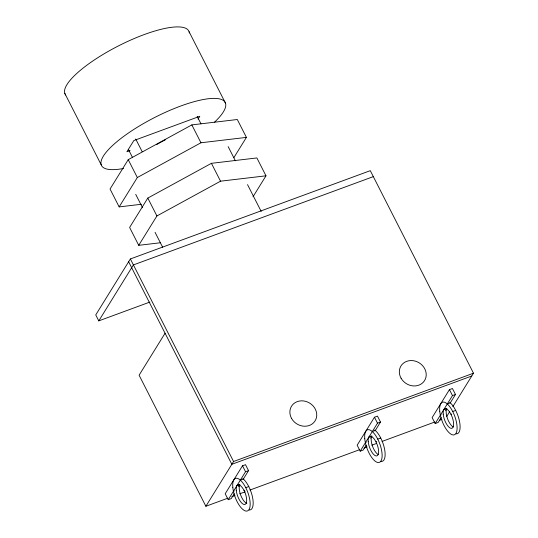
<?xml version="1.0" encoding="UTF-8"?>
<svg xmlns="http://www.w3.org/2000/svg" width="538" height="538" viewBox="0 0 538 538"><rect width="100%" height="100%" fill="white"/><g stroke="black" fill="none" stroke-linecap="round" stroke-linejoin="round"><path stroke-width="0.81" d="M233.862 157.668L246.411 137.385L237.305 119.51L191.851 124.897L128.226 159.658L110.048 189.033L119.154 206.901L141.467 204.258M119.154 206.901L137.331 177.527L200.956 142.772L246.411 137.385M253.008 196.787L265.987 175.812L256.882 157.937L211.427 163.323L147.802 198.078L129.624 227.453L138.73 245.328L160.216 242.779M198.078 119.08L199.806 116.282L133.827 140.566L126.907 151.75L130.048 150.593M452.841 406.594L473.494 373.211L370.292 170.667L130.371 258.96L95.751 314.912L98.79 320.87L149.92 302.053M138.73 245.328L156.908 215.953L220.533 181.192L265.987 175.812M98.79 320.87L133.411 264.918L373.332 176.625M165.065 333.244L139.1 375.208L205.879 506.265L227.904 498.161M205.879 506.265L233.573 461.503L473.494 373.211M240.351 480.131L243.351 479.022L248.543 470.629L245.51 464.677L242.51 465.78L225.2 493.756L228.233 499.708L231.232 498.605L234.265 493.709M228.233 499.708L245.543 471.739L248.543 470.629M238.59 486.715L239.887 484.617M372.309 431.563L375.309 430.461L380.5 422.068L377.468 416.116L374.468 417.219L357.158 445.188L360.191 451.147L363.19 450.044L366.223 445.148M360.191 451.147L377.501 423.177L380.5 422.068M370.548 438.154L371.845 436.056L368.846 437.159M447.286 403.977L450.286 402.868L455.478 394.482L452.445 388.523L449.445 389.626L432.135 417.602L435.168 423.554L438.167 422.451L441.194 417.555M435.168 423.554L452.478 395.585L455.478 394.482M445.525 410.561L446.822 408.463A10.41 4.062 69.8 0 0 447.408 418.369A10.41 4.062 69.8 0 0 453.272 426.984M446.681 416.546L449.761 411.57M471.765 376.008L231.844 464.301L128.643 261.757M236.888 485.72L239.706 484.691M443.823 409.573L446.446 408.604M233.431 491.315L234.178 491.039M365.389 442.754L366.136 442.478M440.36 415.161L441.113 414.885M245.772 487.663L248.771 486.56M377.73 439.102L380.729 437.999M452.707 411.509L455.706 410.407M244.044 490.461L244.79 490.185M375.995 441.9L376.748 441.624M450.972 414.307L451.725 414.031M231.838 496.709L234.985 495.552M239.706 493.817L245.207 491.793M249.928 490.051L359.27 449.815M363.991 448.08L367.138 446.917M371.859 445.182L376.58 443.446M382.081 441.422L434.785 422.021M439.506 420.286L441.866 419.418M449.445 389.626L452.478 395.585M189.073 31.708L225.496 103.195M374.468 417.219L377.501 423.177M228.173 146.645L235.382 160.795M247.527 184.621L261.186 211.427M197.17 116.369L200.963 123.814M191.851 124.897L200.956 142.772M211.427 163.323L220.533 181.192M135.71 138.986L142.16 151.649M128.407 149.429L132.577 157.621M128.226 159.658L137.331 177.527M147.802 198.078L156.908 215.953M135.724 194.366L142.55 207.769M155.072 232.342L162.658 247.238M64.789 93.35L101.218 164.836M242.51 465.78L245.543 471.739M130.371 258.96L233.573 461.503M156.753 144.514A52.065 14.001 -27 0 1 165.314 139.819M449.761 402.431A17.357 6.772 69.8 0 1 459.486 421.2A17.357 6.772 69.8 0 1 456.13 433.843M242.833 478.585A17.357 6.772 69.8 0 1 252.557 497.354A17.357 6.772 69.8 0 1 249.195 509.997M246.834 503.333A10.41 4.062 69.8 0 1 240.822 495.464A10.41 4.062 69.8 0 1 239.672 485.034M374.784 430.023A17.357 6.772 69.8 0 1 384.663 449.6A17.357 6.772 69.8 0 1 380.386 461.288M378.301 454.576A10.41 4.062 69.8 0 1 372.43 445.962A10.41 4.062 69.8 0 1 371.845 436.056M65.703 94.984A69.415 18.669 -27 0 1 119.866 45.185A69.415 18.669 -27 0 1 189.329 32.946M123.552 168.475A69.415 18.669 -27 0 1 114.184 144.043A69.415 18.669 -27 0 1 200.452 100.108A69.415 18.669 -27 0 1 214.568 122.126M439.741 411.18A17.357 6.772 69.8 0 0 453.837 434.926A17.357 6.772 69.8 0 0 451.55 409.411A17.357 6.772 69.8 0 0 439.741 411.18M443.198 414.112A10.41 4.062 69.8 0 0 451.651 428.356A10.41 4.062 69.8 0 0 450.279 413.05A10.41 4.062 69.8 0 0 443.198 414.112M232.813 487.334A17.357 6.772 69.8 0 0 246.908 511.08A17.357 6.772 69.8 0 0 244.615 485.565A17.357 6.772 69.8 0 0 232.813 487.334M236.263 490.259A10.41 4.062 69.8 0 0 244.723 504.51A10.41 4.062 69.8 0 0 243.351 489.203A10.41 4.062 69.8 0 0 236.263 490.259M364.764 438.773A17.357 6.772 69.8 0 0 378.866 462.519A17.357 6.772 69.8 0 0 376.573 437.004A17.357 6.772 69.8 0 0 364.764 438.773M368.221 441.698A10.41 4.062 69.8 0 0 376.681 455.948A10.41 4.062 69.8 0 0 375.302 440.642A10.41 4.062 69.8 0 0 368.221 441.698M291.616 418.517A13.88 12.226 31.7 0 0 314.898 421.173A13.88 12.226 31.7 0 0 303.412 400.924A13.88 12.226 31.7 0 0 291.616 418.517M401.079 378.234A13.88 12.226 31.7 0 0 424.368 380.891A13.88 12.226 31.7 0 0 412.875 360.642A13.88 12.226 31.7 0 0 401.079 378.234"/></g></svg>
